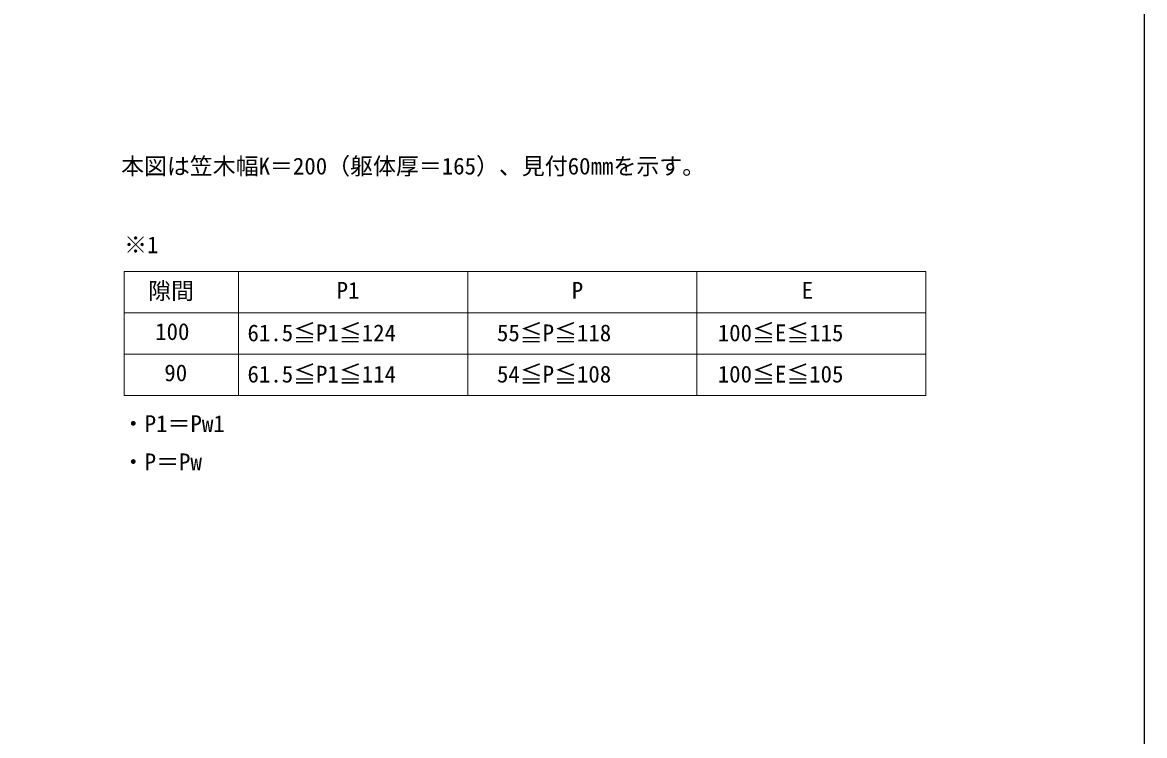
# Model space of a CAD drawing. Units: millimetres, scale not verified. Extents: x -875 to 875, y -1299 to 1292.
# Drawn here: x 385.3 to 875, y -113.4 to 197.7 of the extents above; entities that cross this region are included whole.
import ezdxf
from ezdxf.enums import TextEntityAlignment as Align

# ---------------------------------------------------------------- set-up
doc = ezdxf.new("R2010")
doc.units = ezdxf.units.MM
doc.header["$LTSCALE"] = 8
doc.layers.add('0-1_TABLE1', color=7, linetype='Continuous', lineweight=18)
doc.layers.add('0-2_USER1', color=3, linetype='Continuous')
doc.layers.add('0-9_YKK_ZWAK', color=7, linetype='Continuous')
doc.styles.add('ＭＳ ゴシック', font='')
doc.styles.get('ＭＳ ゴシック').set_extended_font_data('MS Gothic')

msp = doc.modelspace()

# ---------------------------------------------------------------- linework, layer by layer
at = {"layer": '0-1_TABLE1'}
for p, q in [((429.597, 88.973), (779.597, 88.973)), ((429.597, 88.973), (429.597, 34.973)), ((479.597, 88.973), (479.597, 34.973)), ((579.597, 88.973), (579.597, 34.973)), ((679.597, 88.973), (679.597, 34.973)), ((779.597, 88.973), (779.597, 34.973)), ((429.597, 70.973), (779.597, 70.973)), ((429.597, 52.973), (779.597, 52.973)), ((429.597, 34.973), (779.597, 34.973))]:
    msp.add_line(p, q, dxfattribs=at)
at = {"layer": '0-9_YKK_ZWAK'}
msp.add_lwpolyline([(-875, -1299.2), (875, -1299.2), (875, 1250.8)], dxfattribs=at)

# ---------------------------------------------------------------- texts
at = {"layer": '0-1_TABLE1', "style": 'ＭＳ ゴシック'}
for s, p in [('隙間', (440.137, 74.746)), ('P1', (522.381, 74.973)), ('P', (624.995, 74.973)), ('E', (725.364, 74.973)), ('100', (443.177, 56.973)), ('61.5≦P1≦124', (483.461, 56.405)), ('55≦P≦118', (592.353, 56.405)), ('100≦E≦115', (688.717, 56.405)), ('61.5≦P1≦114', (483.461, 38.405)), ('54≦P≦108', (592.353, 38.405)), ('100≦E≦105', (688.717, 38.405)), ('90', (447.182, 38.973))]:
    msp.add_text(s, height=7.331, dxfattribs=at).set_placement(p, align=Align.BOTTOM_LEFT)
at = {"layer": '0-2_USER1', "style": 'ＭＳ ゴシック'}
for s, p in [('本図は笠木幅K＝200（躯体厚＝165）、見付60㎜を示す。', (428.318, 129.164)), ('※1', (429.636, 94.834)), ('・P1＝Pw1', (428.614, 16.8)), ('・P＝Pw', (428.614, 0.133))]:
    msp.add_text(s, height=7.331, dxfattribs=at).set_placement(p, align=Align.BOTTOM_LEFT)

doc.saveas('drawing.dxf')
